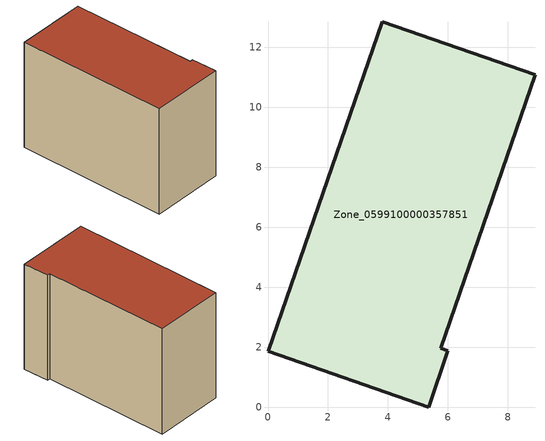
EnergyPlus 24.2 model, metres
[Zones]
Zone_0599100000357851
 floor ground (C_G): 0,1.87 3.81,12.86 8.91,11.08 5.76,1.96 5.99,1.88 5.36,0 z0
 wall outside (C_F): 5.99,1.88 5.76,1.96 8.91,11.08 3.81,12.86 0,1.87 5.36,0 5.99,1.88 z0:8.43
 roof outside (C_R): 0,1.87 5.36,0 5.99,1.88 5.76,1.96 8.91,11.08 3.81,12.86 z8.43
[BUILDING]
Pand.0599100000357851: North Axis=0; Terrain=City; Loads Convergence Tolerance Value=0.04; Temperature Convergence Tolerance Value=0.4; Solar Distribution=FullExterior; Maximum Number of Warmup Days=25; Minimum Number of Warmup Days=1
[Site:Location]
Rotterdam.The.Hague.AP_ZH_NLD Design_Conditions: Latitude=51.96; Longitude=4.45; Time Zone=1; Elevation=-4.5
[SITE:GROUNDTEMPERATURE:BUILDINGSURFACE]
18, 18, 18, 18, 18, 18, 18, 18, 18, 18, 18, 18
[MATERIAL] Thermal Absorptance=0.9; Solar Absorptance=0.7; Visible Absorptance=0.7
Name | Roughness | Thickness | Conductivity | Density | Specific Heat
G.TI.1992-2005 | MediumSmooth | 0.15 | 0.06 | 540 | 1210
F.TI.1992-2005 | Rough | 0.3 | 0.12 | 1920 | 840
R.TI.1992-2005 | MediumRough | 0.2 | 0.08 | 1500 | 1000
[CONSTRUCTION]
C_G: G.TI.1992-2005
C_F: F.TI.1992-2005
C_R: R.TI.1992-2005
[ZONE]
Zone_0599100000357851: Type=1; Multiplier=1; Ceiling Height=Autocalculate; Volume=Autocalculate; Floor Area=autocalculate; Part of Total Floor Area=Yes
[ZONEINFILTRATION:DESIGNFLOWRATE]
Infil_Zone_0599100000357851: Zone or ZoneList or Space or SpaceList=Zone_0599100000357851; Schedule=AlwaysOn; Design Flow Rate Calculation Method=Flow/Area; Flow Rate per Floor Area=0.0015; Constant Term Coefficient=1; Temperature Term Coefficient=0; Velocity Term Coefficient=0; Velocity Squared Term Coefficient=0
[HVACTEMPLATE:ZONE:IDEALLOADSAIRSYSTEM]
Zone_0599100000357851: Maximum Heating Supply Air Temperature=50; Minimum Cooling Supply Air Temperature=13; Maximum Heating Supply Air Humidity Ratio=0.0156; Minimum Cooling Supply Air Humidity Ratio=0.0077; Heating Limit=NoLimit; Cooling Limit=NoLimit; Dehumidification Control Type=ConstantSensibleHeatRatio; Cooling Sensible Heat Ratio=0.7; Dehumidification Setpoint=60; Humidification Control Type=None; Humidification Setpoint=30; Outdoor Air Method=None; Outdoor Air Flow Rate per Person=0.00944; Outdoor Air Flow Rate per Zone Floor Area=0; Outdoor Air Flow Rate per Zone=0; Demand Controlled Ventilation Type=None; Outdoor Air Economizer Type=NoEconomizer; Heat Recovery Type=None; Sensible Heat Recovery Effectiveness=0.7; Latent Heat Recovery Effectiveness=0.65
[ZONECONTROL:THERMOSTAT]
ThermostatControl_Zone_0599100000357851: Zone or ZoneList=Zone_0599100000357851; Control Type Schedule=DualSetpointControlType; Control 1=Thermostat_Zone_0599100000357851; Temperature Difference Between Cutout And Setpoint=0
[THERMOSTATSETPOINT:DUALSETPOINT]
Thermostat_Zone_0599100000357851: Heating Setpoint Temperature Schedule=HeatingSetpoint_Zone_0599100000357851; Cooling Setpoint Temperature Schedule=CoolingSetpoint_Zone_0599100000357851
[SCHEDULE:COMPACT]
HeatingSetpoint_Zone_0599100000357851: Through: 12/31, For: AllDays, Until: 24:00, 21
CoolingSetpoint_Zone_0599100000357851: Through: 12/31, For: AllDays, Until: 24:00, 24
DualSetpointControlType: Through: 12/31, For: AllDays, Until: 24:00, 4
AlwaysOn: Through: 12/31, For: AllDays, Until: 24:00, 1
